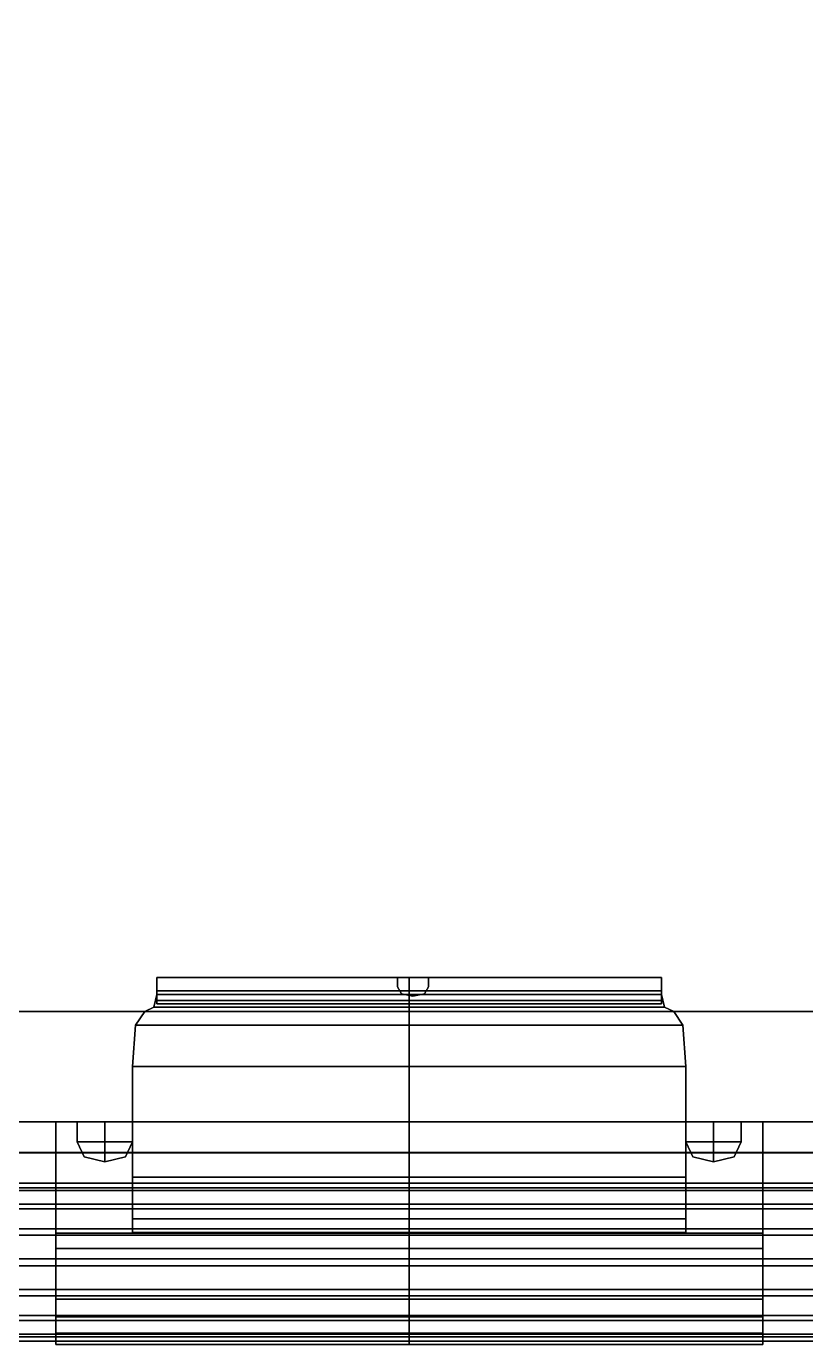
# Model space of a CAD drawing. Extents: x -9.3 to 15.5, y -7 to 5.4.
# Drawn here: x -6.783 to -5.375, y -6.402 to -4.019 of the extents above; entities that cross this region are included whole.
import ezdxf

# ---------------------------------------------------------------- set-up
doc = ezdxf.new("R2010")
doc.units = 0

msp = doc.modelspace()

# ---------------------------------------------------------------- linework, layer by layer
for points in [[(5.2088, -5.8, 10.2), (5.2088, 4.8, 10.2), (-8.3912, 4.8, 10.2), (-8.3912, -5.8, 10.2)], [(-6.5473, -5.7695, 4.8), (-6.5473, -5.7695, 4.1441), (-6.5473, -5.739, 4.1441), (-6.5473, -5.739, 4.8)], [(-6.5473, -5.7695, 4.8), (-6.5473, -5.739, 4.8), (-6.5473, -5.739, 5.4559), (-6.5473, -5.7695, 5.4559)], [(-6.0912, -5.739, 4.8), (-6.0912, -5.739, 5.4559), (-6.5473, -5.739, 5.4559), (-6.5473, -5.739, 4.8)], [(-6.0912, -5.739, 4.8), (-6.5473, -5.739, 4.8), (-6.5473, -5.739, 4.1441), (-6.0912, -5.739, 4.1441)], [(-6.0912, -5.7695, 4.1441), (-6.0912, -5.739, 4.1441), (-6.5473, -5.739, 4.1441), (-6.5473, -5.7695, 4.1441)], [(-6.0912, -5.7695, 5.4559), (-6.5473, -5.7695, 5.4559), (-6.5473, -5.739, 5.4559), (-6.0912, -5.739, 5.4559)], [(-6.0912, -5.7628, 4.9623), (-6.0912, -5.739, 4.9623), (-6.5473, -5.739, 4.9623), (-6.5473, -5.7628, 4.9623)], [(-6.0912, -5.7628, 4.9066), (-6.5473, -5.7628, 4.9066), (-6.5473, -5.739, 4.9066), (-6.0912, -5.739, 4.9066)], [(-6.5473, -5.7695, 8.3), (-6.5473, -5.7695, 7.6441), (-6.5473, -5.739, 7.6441), (-6.5473, -5.739, 8.3)], [(-6.5473, -5.7695, 8.3), (-6.5473, -5.739, 8.3), (-6.5473, -5.739, 8.9559), (-6.5473, -5.7695, 8.9559)], [(-6.0912, -5.739, 8.3), (-6.0912, -5.739, 8.9559), (-6.5473, -5.739, 8.9559), (-6.5473, -5.739, 8.3)], [(-6.0912, -5.739, 8.3), (-6.5473, -5.739, 8.3), (-6.5473, -5.739, 7.6441), (-6.0912, -5.739, 7.6441)], [(-6.0912, -5.7695, 7.6441), (-6.0912, -5.739, 7.6441), (-6.5473, -5.739, 7.6441), (-6.5473, -5.7695, 7.6441)], [(-6.0912, -5.7695, 8.9559), (-6.5473, -5.7695, 8.9559), (-6.5473, -5.739, 8.9559), (-6.0912, -5.739, 8.9559)], [(-6.0912, -5.7628, 8.4623), (-6.0912, -5.739, 8.4623), (-6.5473, -5.739, 8.4623), (-6.5473, -5.7628, 8.4623)], [(-6.0912, -5.7628, 8.4066), (-6.5473, -5.7628, 8.4066), (-6.5473, -5.739, 8.4066), (-6.0912, -5.739, 8.4066)], [(-6.1122, -5.7558, 4.5253), (-6.1122, -5.7558, 4.9066), (-6.1122, -5.739, 4.9066), (-6.1122, -5.739, 4.5253)], [(-6.1122, -5.7558, 4.5253), (-6.1122, -5.739, 4.5253), (-6.1122, -5.739, 4.1441), (-6.1122, -5.7558, 4.1441)], [(-6.1122, -5.7558, 8.0253), (-6.1122, -5.7558, 8.4066), (-6.1122, -5.739, 8.4066), (-6.1122, -5.739, 8.0253)], [(-6.1122, -5.7558, 8.0253), (-6.1122, -5.739, 8.0253), (-6.1122, -5.739, 7.6441), (-6.1122, -5.7558, 7.6441)], [(-6.0912, -5.739, 4.8), (-6.0912, -5.739, 4.1441), (-5.6352, -5.739, 4.1441), (-5.6352, -5.739, 4.8)], [(-6.0912, -5.739, 4.8), (-5.6352, -5.739, 4.8), (-5.6352, -5.739, 5.4559), (-6.0912, -5.739, 5.4559)], [(-6.0912, -5.7695, 4.1441), (-5.6352, -5.7695, 4.1441), (-5.6352, -5.739, 4.1441), (-6.0912, -5.739, 4.1441)], [(-6.0912, -5.7695, 5.4559), (-6.0912, -5.739, 5.4559), (-5.6352, -5.739, 5.4559), (-5.6352, -5.7695, 5.4559)], [(-6.0912, -5.7628, 4.9623), (-5.6352, -5.7628, 4.9623), (-5.6352, -5.739, 4.9623), (-6.0912, -5.739, 4.9623)], [(-6.0912, -5.7628, 4.9066), (-6.0912, -5.739, 4.9066), (-5.6352, -5.739, 4.9066), (-5.6352, -5.7628, 4.9066)], [(-6.0912, -5.739, 8.3), (-6.0912, -5.739, 7.6441), (-5.6352, -5.739, 7.6441), (-5.6352, -5.739, 8.3)], [(-6.0912, -5.739, 8.3), (-5.6352, -5.739, 8.3), (-5.6352, -5.739, 8.9559), (-6.0912, -5.739, 8.9559)], [(-6.0912, -5.7695, 7.6441), (-5.6352, -5.7695, 7.6441), (-5.6352, -5.739, 7.6441), (-6.0912, -5.739, 7.6441)], [(-6.0912, -5.7695, 8.9559), (-6.0912, -5.739, 8.9559), (-5.6352, -5.739, 8.9559), (-5.6352, -5.7695, 8.9559)], [(-6.0912, -5.7628, 8.4623), (-5.6352, -5.7628, 8.4623), (-5.6352, -5.739, 8.4623), (-6.0912, -5.739, 8.4623)], [(-6.0912, -5.7628, 8.4066), (-6.0912, -5.739, 8.4066), (-5.6352, -5.739, 8.4066), (-5.6352, -5.7628, 8.4066)], [(-6.0566, -5.7558, 4.5253), (-6.0566, -5.7558, 4.1441), (-6.0566, -5.739, 4.1441), (-6.0566, -5.739, 4.5253)], [(-6.0566, -5.7558, 4.5253), (-6.0566, -5.739, 4.5253), (-6.0566, -5.739, 4.9066), (-6.0566, -5.7558, 4.9066)], [(-6.0566, -5.7558, 8.0253), (-6.0566, -5.7558, 7.6441), (-6.0566, -5.739, 7.6441), (-6.0566, -5.739, 8.0253)], [(-6.0566, -5.7558, 8.0253), (-6.0566, -5.739, 8.0253), (-6.0566, -5.739, 8.4066), (-6.0566, -5.7558, 8.4066)], [(-5.6352, -5.7695, 4.8), (-5.6352, -5.7695, 5.4559), (-5.6352, -5.739, 5.4559), (-5.6352, -5.739, 4.8)], [(-5.6352, -5.7695, 4.8), (-5.6352, -5.739, 4.8), (-5.6352, -5.739, 4.1441), (-5.6352, -5.7695, 4.1441)], [(-5.6352, -5.7695, 8.3), (-5.6352, -5.7695, 8.9559), (-5.6352, -5.739, 8.9559), (-5.6352, -5.739, 8.3)], [(-5.6352, -5.7695, 8.3), (-5.6352, -5.739, 8.3), (-5.6352, -5.739, 7.6441), (-5.6352, -5.7695, 7.6441)], [(-6.0912, -5.7628, 4.9623), (-6.5473, -5.7628, 4.9623), (-6.5473, -5.7806, 4.9553), (-6.0912, -5.7806, 4.9553)], [(-6.0912, -5.7628, 4.9066), (-6.0912, -5.7806, 4.9136), (-6.5473, -5.7806, 4.9136), (-6.5473, -5.7628, 4.9066)], [(-6.0912, -5.7628, 8.4623), (-6.5473, -5.7628, 8.4623), (-6.5473, -5.7806, 8.4553), (-6.0912, -5.7806, 8.4553)], [(-6.0912, -5.7628, 8.4066), (-6.0912, -5.7806, 8.4136), (-6.5473, -5.7806, 8.4136), (-6.5473, -5.7628, 8.4066)], [(-6.1122, -5.7558, 4.5253), (-6.1122, -5.7558, 4.1441), (-6.1052, -5.7683, 4.1441), (-6.1052, -5.7683, 4.5253)], [(-6.1122, -5.7558, 4.5253), (-6.1052, -5.7683, 4.5253), (-6.1052, -5.7683, 4.9066), (-6.1122, -5.7558, 4.9066)], [(-6.1122, -5.7558, 8.0253), (-6.1122, -5.7558, 7.6441), (-6.1052, -5.7683, 7.6441), (-6.1052, -5.7683, 8.0253)], [(-6.1122, -5.7558, 8.0253), (-6.1052, -5.7683, 8.0253), (-6.1052, -5.7683, 8.4066), (-6.1122, -5.7558, 8.4066)], [(-6.0912, -5.7628, 4.9623), (-6.0912, -5.7806, 4.9553), (-5.6352, -5.7806, 4.9553), (-5.6352, -5.7628, 4.9623)], [(-6.0912, -5.7628, 4.9066), (-5.6352, -5.7628, 4.9066), (-5.6352, -5.7806, 4.9136), (-6.0912, -5.7806, 4.9136)], [(-6.0912, -5.7628, 8.4623), (-6.0912, -5.7806, 8.4553), (-5.6352, -5.7806, 8.4553), (-5.6352, -5.7628, 8.4623)], [(-6.0912, -5.7628, 8.4066), (-5.6352, -5.7628, 8.4066), (-5.6352, -5.7806, 8.4136), (-6.0912, -5.7806, 8.4136)], [(-6.0566, -5.7558, 4.5253), (-6.0635, -5.7683, 4.5253), (-6.0635, -5.7683, 4.1441), (-6.0566, -5.7558, 4.1441)], [(-6.0566, -5.7558, 4.5253), (-6.0566, -5.7558, 4.9066), (-6.0635, -5.7683, 4.9066), (-6.0635, -5.7683, 4.5253)], [(-6.0566, -5.7558, 8.0253), (-6.0635, -5.7683, 8.0253), (-6.0635, -5.7683, 7.6441), (-6.0566, -5.7558, 7.6441)], [(-6.0566, -5.7558, 8.0253), (-6.0566, -5.7558, 8.4066), (-6.0635, -5.7683, 8.4066), (-6.0635, -5.7683, 8.0253)], [(-6.5473, -5.7695, 4.8), (-6.5528, -5.7924, 4.8), (-6.5528, -5.7924, 4.1386), (-6.5473, -5.7695, 4.1441)], [(-6.5473, -5.7695, 4.8), (-6.5473, -5.7695, 5.4559), (-6.5528, -5.7924, 5.4614), (-6.5528, -5.7924, 4.8)], [(-6.0912, -5.7695, 4.1441), (-6.5473, -5.7695, 4.1441), (-6.5528, -5.7924, 4.1386), (-6.0912, -5.7924, 4.1386)], [(-6.0912, -5.7695, 5.4559), (-6.0912, -5.7924, 5.4614), (-6.5528, -5.7924, 5.4614), (-6.5473, -5.7695, 5.4559)], [(-6.5473, -5.7695, 8.3), (-6.5528, -5.7924, 8.3), (-6.5528, -5.7924, 7.6386), (-6.5473, -5.7695, 7.6441)], [(-6.5473, -5.7695, 8.3), (-6.5473, -5.7695, 8.9559), (-6.5528, -5.7924, 8.9614), (-6.5528, -5.7924, 8.3)], [(-6.0912, -5.7695, 7.6441), (-6.5473, -5.7695, 7.6441), (-6.5528, -5.7924, 7.6386), (-6.0912, -5.7924, 7.6386)], [(-6.0912, -5.7695, 8.9559), (-6.0912, -5.7924, 8.9614), (-6.5528, -5.7924, 8.9614), (-6.5473, -5.7695, 8.9559)], [(-6.0912, -5.7865, 4.9345), (-6.5473, -5.7865, 4.9345), (-6.5473, -5.7806, 4.9136), (-6.0912, -5.7806, 4.9136)], [(-6.0912, -5.7865, 4.9345), (-6.0912, -5.7806, 4.9553), (-6.5473, -5.7806, 4.9553), (-6.5473, -5.7865, 4.9345)], [(-6.0912, -5.7865, 8.4345), (-6.5473, -5.7865, 8.4345), (-6.5473, -5.7806, 8.4136), (-6.0912, -5.7806, 8.4136)], [(-6.0912, -5.7865, 8.4345), (-6.0912, -5.7806, 8.4553), (-6.5473, -5.7806, 8.4553), (-6.5473, -5.7865, 8.4345)], [(-6.0844, -5.7725, 4.5253), (-6.0844, -5.7725, 4.9066), (-6.1052, -5.7683, 4.9066), (-6.1052, -5.7683, 4.5253)], [(-6.0844, -5.7725, 4.5253), (-6.1052, -5.7683, 4.5253), (-6.1052, -5.7683, 4.1441), (-6.0844, -5.7725, 4.1441)], [(-6.0844, -5.7725, 8.0253), (-6.0844, -5.7725, 8.4066), (-6.1052, -5.7683, 8.4066), (-6.1052, -5.7683, 8.0253)], [(-6.0844, -5.7725, 8.0253), (-6.1052, -5.7683, 8.0253), (-6.1052, -5.7683, 7.6441), (-6.0844, -5.7725, 7.6441)], [(-6.0912, -5.7695, 4.1441), (-6.0912, -5.7924, 4.1386), (-5.6297, -5.7924, 4.1386), (-5.6352, -5.7695, 4.1441)], [(-6.0912, -5.7695, 5.4559), (-5.6352, -5.7695, 5.4559), (-5.6297, -5.7924, 5.4614), (-6.0912, -5.7924, 5.4614)], [(-6.0912, -5.7695, 7.6441), (-6.0912, -5.7924, 7.6386), (-5.6297, -5.7924, 7.6386), (-5.6352, -5.7695, 7.6441)], [(-6.0912, -5.7695, 8.9559), (-5.6352, -5.7695, 8.9559), (-5.6297, -5.7924, 8.9614), (-6.0912, -5.7924, 8.9614)], [(-6.0912, -5.7865, 4.9345), (-6.0912, -5.7806, 4.9136), (-5.6352, -5.7806, 4.9136), (-5.6352, -5.7865, 4.9345)], [(-6.0912, -5.7865, 4.9345), (-5.6352, -5.7865, 4.9345), (-5.6352, -5.7806, 4.9553), (-6.0912, -5.7806, 4.9553)], [(-6.0912, -5.7865, 8.4345), (-6.0912, -5.7806, 8.4136), (-5.6352, -5.7806, 8.4136), (-5.6352, -5.7865, 8.4345)], [(-6.0912, -5.7865, 8.4345), (-5.6352, -5.7865, 8.4345), (-5.6352, -5.7806, 8.4553), (-6.0912, -5.7806, 8.4553)], [(-6.0844, -5.7725, 4.5253), (-6.0844, -5.7725, 4.1441), (-6.0635, -5.7683, 4.1441), (-6.0635, -5.7683, 4.5253)], [(-6.0844, -5.7725, 4.5253), (-6.0635, -5.7683, 4.5253), (-6.0635, -5.7683, 4.9066), (-6.0844, -5.7725, 4.9066)], [(-6.0844, -5.7725, 8.0253), (-6.0844, -5.7725, 7.6441), (-6.0635, -5.7683, 7.6441), (-6.0635, -5.7683, 8.0253)], [(-6.0844, -5.7725, 8.0253), (-6.0635, -5.7683, 8.0253), (-6.0635, -5.7683, 8.4066), (-6.0844, -5.7725, 8.4066)], [(-5.6352, -5.7695, 4.8), (-5.6297, -5.7924, 4.8), (-5.6297, -5.7924, 5.4614), (-5.6352, -5.7695, 5.4559)], [(-5.6352, -5.7695, 4.8), (-5.6352, -5.7695, 4.1441), (-5.6297, -5.7924, 4.1386), (-5.6297, -5.7924, 4.8)], [(-5.6352, -5.7695, 8.3), (-5.6297, -5.7924, 8.3), (-5.6297, -5.7924, 8.9614), (-5.6352, -5.7695, 8.9559)], [(-5.6352, -5.7695, 8.3), (-5.6352, -5.7695, 7.6441), (-5.6297, -5.7924, 7.6386), (-5.6297, -5.7924, 8.3)], [(5.2088, -5.8, 11), (-8.3912, -5.8, 11), (-8.6621, -6.0556, 11), (5.4796, -6.0556, 11)], [(5.2088, -5.8, 10.2), (-8.3912, -5.8, 10.2), (-8.3912, -5.8, 11), (5.2088, -5.8, 11)], [(-6.0912, -5.8, 4.122), (-6.5693, -5.8, 4.122), (-6.5857, -5.825, 4.1055), (-6.0912, -5.825, 4.1055)], [(-6.5693, -5.8, 4.8), (-6.5857, -5.825, 4.8), (-6.5857, -5.825, 4.1055), (-6.5693, -5.8, 4.122)], [(-6.5693, -5.8, 4.8), (-6.5693, -5.8, 5.478), (-6.5857, -5.825, 5.4945), (-6.5857, -5.825, 4.8)], [(-6.0912, -5.8, 5.478), (-6.0912, -5.825, 5.4945), (-6.5857, -5.825, 5.4945), (-6.5693, -5.8, 5.478)], [(-6.0912, -5.8, 7.622), (-6.5693, -5.8, 7.622), (-6.5857, -5.825, 7.6055), (-6.0912, -5.825, 7.6055)], [(-6.5693, -5.8, 8.3), (-6.5857, -5.825, 8.3), (-6.5857, -5.825, 7.6055), (-6.5693, -5.8, 7.622)], [(-6.5693, -5.8, 8.3), (-6.5693, -5.8, 8.978), (-6.5857, -5.825, 8.9945), (-6.5857, -5.825, 8.3)], [(-6.0912, -5.8, 8.978), (-6.0912, -5.825, 8.9945), (-6.5857, -5.825, 8.9945), (-6.5693, -5.8, 8.978)], [(-6.0912, -5.8, 4.122), (-6.0912, -5.7924, 4.1386), (-6.5528, -5.7924, 4.1386), (-6.5693, -5.8, 4.122)], [(-6.5693, -5.8, 4.8), (-6.5693, -5.8, 4.122), (-6.5528, -5.7924, 4.1386), (-6.5528, -5.7924, 4.8)], [(-6.5693, -5.8, 4.8), (-6.5528, -5.7924, 4.8), (-6.5528, -5.7924, 5.4614), (-6.5693, -5.8, 5.478)], [(-6.0912, -5.8, 5.478), (-6.5693, -5.8, 5.478), (-6.5528, -5.7924, 5.4614), (-6.0912, -5.7924, 5.4614)], [(-6.0912, -5.8, 7.622), (-6.0912, -5.7924, 7.6386), (-6.5528, -5.7924, 7.6386), (-6.5693, -5.8, 7.622)], [(-6.5693, -5.8, 8.3), (-6.5693, -5.8, 7.622), (-6.5528, -5.7924, 7.6386), (-6.5528, -5.7924, 8.3)], [(-6.5693, -5.8, 8.3), (-6.5528, -5.7924, 8.3), (-6.5528, -5.7924, 8.9614), (-6.5693, -5.8, 8.978)], [(-6.0912, -5.8, 8.978), (-6.5693, -5.8, 8.978), (-6.5528, -5.7924, 8.9614), (-6.0912, -5.7924, 8.9614)], [(-6.0912, -5.8, 4.122), (-5.6132, -5.8, 4.122), (-5.6297, -5.7924, 4.1386), (-6.0912, -5.7924, 4.1386)], [(-6.0912, -5.8, 5.478), (-6.0912, -5.7924, 5.4614), (-5.6297, -5.7924, 5.4614), (-5.6132, -5.8, 5.478)], [(-6.0912, -5.8, 7.622), (-5.6132, -5.8, 7.622), (-5.6297, -5.7924, 7.6386), (-6.0912, -5.7924, 7.6386)], [(-6.0912, -5.8, 8.978), (-6.0912, -5.7924, 8.9614), (-5.6297, -5.7924, 8.9614), (-5.6132, -5.8, 8.978)], [(-6.0912, -5.8, 4.122), (-6.0912, -5.825, 4.1055), (-5.5967, -5.825, 4.1055), (-5.6132, -5.8, 4.122)], [(-6.0912, -5.8, 5.478), (-5.6132, -5.8, 5.478), (-5.5967, -5.825, 5.4945), (-6.0912, -5.825, 5.4945)], [(-6.0912, -5.8, 7.622), (-6.0912, -5.825, 7.6055), (-5.5967, -5.825, 7.6055), (-5.6132, -5.8, 7.622)], [(-6.0912, -5.8, 8.978), (-5.6132, -5.8, 8.978), (-5.5967, -5.825, 8.9945), (-6.0912, -5.825, 8.9945)], [(-5.6132, -5.8, 4.8), (-5.6132, -5.8, 5.478), (-5.6297, -5.7924, 5.4614), (-5.6297, -5.7924, 4.8)], [(-5.6132, -5.8, 4.8), (-5.6297, -5.7924, 4.8), (-5.6297, -5.7924, 4.1386), (-5.6132, -5.8, 4.122)], [(-5.6132, -5.8, 8.3), (-5.6132, -5.8, 8.978), (-5.6297, -5.7924, 8.9614), (-5.6297, -5.7924, 8.3)], [(-5.6132, -5.8, 8.3), (-5.6297, -5.7924, 8.3), (-5.6297, -5.7924, 7.6386), (-5.6132, -5.8, 7.622)], [(-5.6132, -5.8, 4.8), (-5.5967, -5.825, 4.8), (-5.5967, -5.825, 5.4945), (-5.6132, -5.8, 5.478)], [(-5.6132, -5.8, 4.8), (-5.6132, -5.8, 4.122), (-5.5967, -5.825, 4.1055), (-5.5967, -5.825, 4.8)], [(-5.6132, -5.8, 8.3), (-5.5967, -5.825, 8.3), (-5.5967, -5.825, 8.9945), (-5.6132, -5.8, 8.978)], [(-5.6132, -5.8, 8.3), (-5.6132, -5.8, 7.622), (-5.5967, -5.825, 7.6055), (-5.5967, -5.825, 8.3)], [(-6.0912, -5.9, 4.1), (-6.0912, -5.825, 4.1055), (-6.5857, -5.825, 4.1055), (-6.5912, -5.9, 4.1)], [(-6.5912, -5.9, 4.8), (-6.5912, -5.9, 4.1), (-6.5857, -5.825, 4.1055), (-6.5857, -5.825, 4.8)], [(-6.5912, -5.9, 4.8), (-6.5857, -5.825, 4.8), (-6.5857, -5.825, 5.4945), (-6.5912, -5.9, 5.5)], [(-6.0912, -5.9, 5.5), (-6.5912, -5.9, 5.5), (-6.5857, -5.825, 5.4945), (-6.0912, -5.825, 5.4945)], [(-6.0912, -5.9, 7.6), (-6.0912, -5.825, 7.6055), (-6.5857, -5.825, 7.6055), (-6.5912, -5.9, 7.6)], [(-6.5912, -5.9, 8.3), (-6.5912, -5.9, 7.6), (-6.5857, -5.825, 7.6055), (-6.5857, -5.825, 8.3)], [(-6.5912, -5.9, 8.3), (-6.5857, -5.825, 8.3), (-6.5857, -5.825, 8.9945), (-6.5912, -5.9, 9)], [(-6.0912, -5.9, 9), (-6.5912, -5.9, 9), (-6.5857, -5.825, 8.9945), (-6.0912, -5.825, 8.9945)], [(-6.0912, -5.9, 4.1), (-5.5912, -5.9, 4.1), (-5.5967, -5.825, 4.1055), (-6.0912, -5.825, 4.1055)], [(-6.0912, -5.9, 5.5), (-6.0912, -5.825, 5.4945), (-5.5967, -5.825, 5.4945), (-5.5912, -5.9, 5.5)], [(-6.0912, -5.9, 7.6), (-5.5912, -5.9, 7.6), (-5.5967, -5.825, 7.6055), (-6.0912, -5.825, 7.6055)], [(-6.0912, -5.9, 9), (-6.0912, -5.825, 8.9945), (-5.5967, -5.825, 8.9945), (-5.5912, -5.9, 9)], [(-5.5912, -5.9, 4.8), (-5.5912, -5.9, 5.5), (-5.5967, -5.825, 5.4945), (-5.5967, -5.825, 4.8)], [(-5.5912, -5.9, 4.8), (-5.5967, -5.825, 4.8), (-5.5967, -5.825, 4.1055), (-5.5912, -5.9, 4.1)], [(-5.5912, -5.9, 8.3), (-5.5912, -5.9, 9), (-5.5967, -5.825, 8.9945), (-5.5967, -5.825, 8.3)], [(-5.5912, -5.9, 8.3), (-5.5967, -5.825, 8.3), (-5.5967, -5.825, 7.6055), (-5.5912, -5.9, 7.6)], [(-6.0912, -5.9, 4.1), (-6.5912, -5.9, 4.1), (-6.5912, -6, 4.1), (-6.0912, -6, 4.1)], [(-6.5912, -5.9, 4.8), (-6.5912, -6, 4.8), (-6.5912, -6, 4.1), (-6.5912, -5.9, 4.1)], [(-6.5912, -5.9, 4.8), (-6.5912, -5.9, 5.5), (-6.5912, -6, 5.5), (-6.5912, -6, 4.8)], [(-6.0912, -5.9, 5.5), (-6.0912, -6, 5.5), (-6.5912, -6, 5.5), (-6.5912, -5.9, 5.5)], [(-6.0912, -5.9, 7.6), (-6.5912, -5.9, 7.6), (-6.5912, -6, 7.6), (-6.0912, -6, 7.6)], [(-6.5912, -5.9, 8.3), (-6.5912, -6, 8.3), (-6.5912, -6, 7.6), (-6.5912, -5.9, 7.6)], [(-6.5912, -5.9, 8.3), (-6.5912, -5.9, 9), (-6.5912, -6, 9), (-6.5912, -6, 8.3)], [(-6.0912, -5.9, 9), (-6.0912, -6, 9), (-6.5912, -6, 9), (-6.5912, -5.9, 9)], [(-6.0912, -5.9, 4.1), (-6.0912, -6, 4.1), (-5.5912, -6, 4.1), (-5.5912, -5.9, 4.1)], [(-6.0912, -5.9, 5.5), (-5.5912, -5.9, 5.5), (-5.5912, -6, 5.5), (-6.0912, -6, 5.5)], [(-6.0912, -5.9, 7.6), (-6.0912, -6, 7.6), (-5.5912, -6, 7.6), (-5.5912, -5.9, 7.6)], [(-6.0912, -5.9, 9), (-5.5912, -5.9, 9), (-5.5912, -6, 9), (-6.0912, -6, 9)], [(-5.5912, -5.9, 4.8), (-5.5912, -6, 4.8), (-5.5912, -6, 5.5), (-5.5912, -5.9, 5.5)], [(-5.5912, -5.9, 4.8), (-5.5912, -5.9, 4.1), (-5.5912, -6, 4.1), (-5.5912, -6, 4.8)], [(-5.5912, -5.9, 8.3), (-5.5912, -6, 8.3), (-5.5912, -6, 9), (-5.5912, -5.9, 9)], [(-5.5912, -5.9, 8.3), (-5.5912, -5.9, 7.6), (-5.5912, -6, 7.6), (-5.5912, -6, 8.3)], [(5.4788, -6.055, 10.8), (-8.6612, -6.055, 10.8), (-8.5915, -6.0002, 10.8), (5.4088, -6, 10.8)], [(-0.5912, -6, 9), (5.4088, -6, 10.8), (-8.5915, -6.0002, 10.8), (-2.5912, -6, 9)], [(-8.5915, -6.0002, 10.8), (-3.5912, -6, 9), (-2.5912, -6, 9)], [(-8.5915, -6.0002, 10.8), (-6.5912, -6, 9), (-5.5912, -6, 9)], [(-3.5912, -6, 9), (-8.5915, -6.0002, 10.8), (-5.5912, -6, 9)], [(-6.5912, -6, 7.6), (-6.5912, -6, 9), (-8.5915, -6.0002, 10.8), (-8.5912, -6, 5.5)], [(-8.5912, -6, 2.2), (-5.5912, -6, 4.1), (-6.5912, -6, 4.1)], [(-8.5912, -6, 2.2), (-3.5912, -6, 4.1), (-5.5912, -6, 4.1)], [(2.4088, -6, 2.2), (-2.5912, -6, 4.1), (-3.5912, -6, 4.1), (-8.5912, -6, 2.2)], [(-8.5912, -6), (2.4088, -6), (2.4088, -6, 1.1), (-8.5912, -6, 1.1)], [(-8.5912, -6, 1.1), (2.4088, -6, 1.1), (2.4088, -6, 2.2), (-8.5912, -6, 2.2)], [(-6.5912, -6, 4.1), (-6.5912, -6, 5.5), (-8.5912, -6, 5.5), (-8.5912, -6, 2.2)], [(-8.5912, -6, 5.5), (-6.5912, -6, 5.5), (-6.5912, -6, 7.6)], [(-6.0912, -6.2012, 5.5), (-6.7301, -6.2012, 5.5), (-6.7301, -6, 5.5), (-6.0912, -6, 5.5)], [(-6.0912, -6.1189, 5.6557), (-6.0912, -6, 5.6691), (-6.7301, -6, 5.6691), (-6.7301, -6.1189, 5.6557)], [(-6.7301, -6.2607, 5.5414), (-6.7301, -6.1444, 5.5719), (-6.7301, -6, 5.5), (-6.7301, -6.2012, 5.5)], [(-6.7301, -6.0793, 5.6038), (-6.7301, -6, 5.5846), (-6.7301, -6, 5.5), (-6.7301, -6.1444, 5.5719)], [(-6.7301, -6.0793, 5.6038), (-6.7301, -6.1189, 5.6557), (-6.7301, -6, 5.6691), (-6.7301, -6, 5.5846)], [(-6.0912, -6.2012, 9), (-6.7301, -6.2012, 9), (-6.7301, -6, 9), (-6.0912, -6, 9)], [(-6.0912, -6.1189, 9.1557), (-6.0912, -6, 9.1691), (-6.7301, -6, 9.1691), (-6.7301, -6.1189, 9.1557)], [(-6.7301, -6.2607, 9.0414), (-6.7301, -6.1444, 9.0719), (-6.7301, -6, 9), (-6.7301, -6.2012, 9)], [(-6.7301, -6.0793, 9.1038), (-6.7301, -6, 9.0846), (-6.7301, -6, 9), (-6.7301, -6.1444, 9.0719)], [(-6.7301, -6.0793, 9.1038), (-6.7301, -6.1189, 9.1557), (-6.7301, -6, 9.1691), (-6.7301, -6, 9.0846)], [(-6.6912, -6.0361, 4.774), (-6.6912, -6.0361, 5.5), (-6.6912, -6, 5.5), (-6.6912, -6, 4.7486)], [(-6.6912, -6.0361, 4.774), (-6.6912, -6, 4.7486), (-6.6912, -6, 3.9972), (-6.6912, -6.0361, 4.0479)], [(-6.6412, -6.0361, 4.0479), (-6.6912, -6.0361, 4.0479), (-6.6912, -6, 3.9972), (-6.6412, -6, 3.9972)], [(-6.6912, -6.0361, 8.274), (-6.6912, -6.0361, 9), (-6.6912, -6, 9), (-6.6912, -6, 8.2486)], [(-6.6912, -6.0361, 8.274), (-6.6912, -6, 8.2486), (-6.6912, -6, 7.4972), (-6.6912, -6.0361, 7.5479)], [(-6.6412, -6.0361, 7.5479), (-6.6912, -6.0361, 7.5479), (-6.6912, -6, 7.4972), (-6.6412, -6, 7.4972)], [(-6.6412, -6.0361, 4.0479), (-6.6412, -6, 3.9972), (-6.5912, -6, 3.9972), (-6.5912, -6.0361, 4.0479)], [(-6.6412, -6.0361, 7.5479), (-6.6412, -6, 7.4972), (-6.5912, -6, 7.4972), (-6.5912, -6.0361, 7.5479)], [(-6.5912, -6, 5.5), (-5.5912, -6, 5.5), (-5.5912, -6, 7.6), (-6.5912, -6, 7.6)], [(-6.0912, -6.1, 4.1), (-6.0912, -6, 4.1), (-6.5912, -6, 4.1), (-6.5912, -6.1, 4.1)], [(-6.5912, -6.1, 4.0699), (-6.5912, -6.1, 4.1), (-6.5912, -6, 4.1), (-6.5912, -6, 4.0486)], [(-6.5912, -6.1, 4.0699), (-6.5912, -6, 4.0486), (-6.5912, -6, 3.9972), (-6.5912, -6.1, 4.0398)], [(-6.0912, -6.1, 4.0398), (-6.5912, -6.1, 4.0398), (-6.5912, -6, 3.9972), (-6.0912, -6, 3.9972)], [(-6.5912, -6.0361, 4.774), (-6.5912, -6.0361, 4.0479), (-6.5912, -6, 3.9972), (-6.5912, -6, 4.7486)], [(-6.5912, -6.0361, 4.774), (-6.5912, -6, 4.7486), (-6.5912, -6, 5.5), (-6.5912, -6.0361, 5.5)], [(-6.0912, -6.1, 7.6), (-6.0912, -6, 7.6), (-6.5912, -6, 7.6), (-6.5912, -6.1, 7.6)], [(-6.5912, -6.1, 7.5699), (-6.5912, -6.1, 7.6), (-6.5912, -6, 7.6), (-6.5912, -6, 7.5486)], [(-6.5912, -6.1, 7.5699), (-6.5912, -6, 7.5486), (-6.5912, -6, 7.4972), (-6.5912, -6.1, 7.5398)], [(-6.0912, -6.1, 7.5398), (-6.5912, -6.1, 7.5398), (-6.5912, -6, 7.4972), (-6.0912, -6, 7.4972)], [(-6.5912, -6.0361, 8.274), (-6.5912, -6.0361, 7.5479), (-6.5912, -6, 7.4972), (-6.5912, -6, 8.2486)], [(-6.5912, -6.0361, 8.274), (-6.5912, -6, 8.2486), (-6.5912, -6, 9), (-6.5912, -6.0361, 9)], [(-6.0912, -6.1, 4.1), (-5.5912, -6.1, 4.1), (-5.5912, -6, 4.1), (-6.0912, -6, 4.1)], [(-6.0912, -6.2012, 5.5), (-6.0912, -6, 5.5), (-5.4523, -6, 5.5), (-5.4523, -6.2012, 5.5)], [(-6.0912, -6.1189, 5.6557), (-5.4523, -6.1189, 5.6557), (-5.4523, -6, 5.6691), (-6.0912, -6, 5.6691)], [(-6.0912, -6.1, 4.0398), (-6.0912, -6, 3.9972), (-5.5912, -6, 3.9972), (-5.5912, -6.1, 4.0398)], [(-6.0912, -6.1, 7.6), (-5.5912, -6.1, 7.6), (-5.5912, -6, 7.6), (-6.0912, -6, 7.6)], [(-6.0912, -6.2012, 9), (-6.0912, -6, 9), (-5.4523, -6, 9), (-5.4523, -6.2012, 9)], [(-6.0912, -6.1189, 9.1557), (-5.4523, -6.1189, 9.1557), (-5.4523, -6, 9.1691), (-6.0912, -6, 9.1691)], [(-6.0912, -6.1, 7.5398), (-6.0912, -6, 7.4972), (-5.5912, -6, 7.4972), (-5.5912, -6.1, 7.5398)], [(-3.5912, -6, 5.5), (-3.5912, -6, 7.6), (-5.5912, -6, 7.6), (-5.5912, -6, 5.5)], [(-3.5912, -6, 4.1), (-3.5912, -6, 5.5), (-5.5912, -6, 5.5), (-5.5912, -6, 4.1)], [(-3.5912, -6, 7.6), (-3.5912, -6, 9), (-5.5912, -6, 9), (-5.5912, -6, 7.6)], [(-5.5412, -6.0361, 4.0479), (-5.5912, -6.0361, 4.0479), (-5.5912, -6, 3.9972), (-5.5412, -6, 3.9972)], [(-5.5912, -6.0361, 4.774), (-5.5912, -6.0361, 5.5), (-5.5912, -6, 5.5), (-5.5912, -6, 4.7486)], [(-5.5912, -6.0361, 4.774), (-5.5912, -6, 4.7486), (-5.5912, -6, 3.9972), (-5.5912, -6.0361, 4.0479)], [(-5.5912, -6.1, 4.0699), (-5.5912, -6, 4.0486), (-5.5912, -6, 4.1), (-5.5912, -6.1, 4.1)], [(-5.5912, -6.1, 4.0699), (-5.5912, -6.1, 4.0398), (-5.5912, -6, 3.9972), (-5.5912, -6, 4.0486)], [(-5.5412, -6.0361, 7.5479), (-5.5912, -6.0361, 7.5479), (-5.5912, -6, 7.4972), (-5.5412, -6, 7.4972)], [(-5.5912, -6.0361, 8.274), (-5.5912, -6.0361, 9), (-5.5912, -6, 9), (-5.5912, -6, 8.2486)], [(-5.5912, -6.0361, 8.274), (-5.5912, -6, 8.2486), (-5.5912, -6, 7.4972), (-5.5912, -6.0361, 7.5479)], [(-5.5912, -6.1, 7.5699), (-5.5912, -6, 7.5486), (-5.5912, -6, 7.6), (-5.5912, -6.1, 7.6)], [(-5.5912, -6.1, 7.5699), (-5.5912, -6.1, 7.5398), (-5.5912, -6, 7.4972), (-5.5912, -6, 7.5486)], [(-5.5412, -6.0361, 4.0479), (-5.5412, -6, 3.9972), (-5.4912, -6, 3.9972), (-5.4912, -6.0361, 4.0479)], [(-5.5412, -6.0361, 7.5479), (-5.5412, -6, 7.4972), (-5.4912, -6, 7.4972), (-5.4912, -6.0361, 7.5479)], [(-5.4912, -6.0361, 4.774), (-5.4912, -6.0361, 4.0479), (-5.4912, -6, 3.9972), (-5.4912, -6, 4.7486)], [(-5.4912, -6.0361, 4.774), (-5.4912, -6, 4.7486), (-5.4912, -6, 5.5), (-5.4912, -6.0361, 5.5)], [(-5.4912, -6.0361, 8.274), (-5.4912, -6.0361, 7.5479), (-5.4912, -6, 7.4972), (-5.4912, -6, 8.2486)], [(-5.4912, -6.0361, 8.274), (-5.4912, -6, 8.2486), (-5.4912, -6, 9), (-5.4912, -6.0361, 9)], [(-5.4523, -6.2607, 5.5414), (-5.4523, -6.2012, 5.5), (-5.4523, -6, 5.5), (-5.4523, -6.1444, 5.5719)], [(-5.4523, -6.0793, 5.6038), (-5.4523, -6.1444, 5.5719), (-5.4523, -6, 5.5), (-5.4523, -6, 5.5846)], [(-5.4523, -6.0793, 5.6038), (-5.4523, -6, 5.5846), (-5.4523, -6, 5.6691), (-5.4523, -6.1189, 5.6557)], [(-5.4523, -6.2607, 9.0414), (-5.4523, -6.2012, 9), (-5.4523, -6, 9), (-5.4523, -6.1444, 9.0719)], [(-5.4523, -6.0793, 9.1038), (-5.4523, -6.1444, 9.0719), (-5.4523, -6, 9), (-5.4523, -6, 9.0846)], [(-5.4523, -6.0793, 9.1038), (-5.4523, -6, 9.0846), (-5.4523, -6, 9.1691), (-5.4523, -6.1189, 9.1557)], [(-6.6912, -6.0361, 4.774), (-6.6912, -6.0361, 4.0479), (-6.6787, -6.0632, 4.086), (-6.6787, -6.0632, 4.793)], [(-6.6912, -6.0361, 4.774), (-6.6787, -6.0632, 4.793), (-6.6787, -6.0632, 5.5), (-6.6912, -6.0361, 5.5)], [(-6.6412, -6.0361, 4.0479), (-6.6412, -6.0722, 4.0986), (-6.6787, -6.0632, 4.086), (-6.6912, -6.0361, 4.0479)], [(-6.6912, -6.0361, 8.274), (-6.6912, -6.0361, 7.5479), (-6.6787, -6.0632, 7.586), (-6.6787, -6.0632, 8.293)], [(-6.6912, -6.0361, 8.274), (-6.6787, -6.0632, 8.293), (-6.6787, -6.0632, 9), (-6.6912, -6.0361, 9)], [(-6.6412, -6.0361, 7.5479), (-6.6412, -6.0722, 7.5986), (-6.6787, -6.0632, 7.586), (-6.6912, -6.0361, 7.5479)], [(-6.6412, -6.0361, 4.0479), (-6.5912, -6.0361, 4.0479), (-6.6037, -6.0632, 4.086), (-6.6412, -6.0722, 4.0986)], [(-6.6412, -6.0361, 7.5479), (-6.5912, -6.0361, 7.5479), (-6.6037, -6.0632, 7.586), (-6.6412, -6.0722, 7.5986)], [(-6.5912, -6.0361, 4.774), (-6.5912, -6.0361, 5.5), (-6.6037, -6.0632, 5.5), (-6.6037, -6.0632, 4.793)], [(-6.5912, -6.0361, 4.774), (-6.6037, -6.0632, 4.793), (-6.6037, -6.0632, 4.086), (-6.5912, -6.0361, 4.0479)], [(-6.5912, -6.0361, 8.274), (-6.5912, -6.0361, 9), (-6.6037, -6.0632, 9), (-6.6037, -6.0632, 8.293)], [(-6.5912, -6.0361, 8.274), (-6.6037, -6.0632, 8.293), (-6.6037, -6.0632, 7.586), (-6.5912, -6.0361, 7.5479)], [(-5.5412, -6.0361, 4.0479), (-5.5412, -6.0722, 4.0986), (-5.5787, -6.0632, 4.086), (-5.5912, -6.0361, 4.0479)], [(-5.5912, -6.0361, 4.774), (-5.5912, -6.0361, 4.0479), (-5.5787, -6.0632, 4.086), (-5.5787, -6.0632, 4.793)], [(-5.5912, -6.0361, 4.774), (-5.5787, -6.0632, 4.793), (-5.5787, -6.0632, 5.5), (-5.5912, -6.0361, 5.5)], [(-5.5412, -6.0361, 7.5479), (-5.5412, -6.0722, 7.5986), (-5.5787, -6.0632, 7.586), (-5.5912, -6.0361, 7.5479)], [(-5.5912, -6.0361, 8.274), (-5.5912, -6.0361, 7.5479), (-5.5787, -6.0632, 7.586), (-5.5787, -6.0632, 8.293)], [(-5.5912, -6.0361, 8.274), (-5.5787, -6.0632, 8.293), (-5.5787, -6.0632, 9), (-5.5912, -6.0361, 9)], [(-5.5412, -6.0361, 4.0479), (-5.4912, -6.0361, 4.0479), (-5.5037, -6.0632, 4.086), (-5.5412, -6.0722, 4.0986)], [(-5.5412, -6.0361, 7.5479), (-5.4912, -6.0361, 7.5479), (-5.5037, -6.0632, 7.586), (-5.5412, -6.0722, 7.5986)], [(-5.4912, -6.0361, 4.774), (-5.4912, -6.0361, 5.5), (-5.5037, -6.0632, 5.5), (-5.5037, -6.0632, 4.793)], [(-5.4912, -6.0361, 4.774), (-5.5037, -6.0632, 4.793), (-5.5037, -6.0632, 4.086), (-5.4912, -6.0361, 4.0479)], [(-5.4912, -6.0361, 8.274), (-5.4912, -6.0361, 9), (-5.5037, -6.0632, 9), (-5.5037, -6.0632, 8.293)], [(-5.4912, -6.0361, 8.274), (-5.5037, -6.0632, 8.293), (-5.5037, -6.0632, 7.586), (-5.4912, -6.0361, 7.5479)], [(5.4796, -6.0556, 11), (-8.6621, -6.0556, 11), (-8.6612, -6.055, 11), (5.4788, -6.055, 11)], [(5.4788, -6.055, 11), (-8.6612, -6.055, 11), (-8.6612, -6.055, 10.8), (5.4788, -6.055, 10.8)], [(-6.6412, -6.0722, 4.7993), (-6.6412, -6.0722, 5.5), (-6.6787, -6.0632, 5.5), (-6.6787, -6.0632, 4.793)], [(-6.6412, -6.0722, 4.7993), (-6.6787, -6.0632, 4.793), (-6.6787, -6.0632, 4.086), (-6.6412, -6.0722, 4.0986)], [(-6.6412, -6.0722, 8.2993), (-6.6412, -6.0722, 9), (-6.6787, -6.0632, 9), (-6.6787, -6.0632, 8.293)], [(-6.6412, -6.0722, 8.2993), (-6.6787, -6.0632, 8.293), (-6.6787, -6.0632, 7.586), (-6.6412, -6.0722, 7.5986)], [(-6.6412, -6.0722, 4.7993), (-6.6412, -6.0722, 4.0986), (-6.6037, -6.0632, 4.086), (-6.6037, -6.0632, 4.793)], [(-6.6412, -6.0722, 4.7993), (-6.6037, -6.0632, 4.793), (-6.6037, -6.0632, 5.5), (-6.6412, -6.0722, 5.5)], [(-6.6412, -6.0722, 8.2993), (-6.6412, -6.0722, 7.5986), (-6.6037, -6.0632, 7.586), (-6.6037, -6.0632, 8.293)], [(-6.6412, -6.0722, 8.2993), (-6.6037, -6.0632, 8.293), (-6.6037, -6.0632, 9), (-6.6412, -6.0722, 9)], [(-5.5412, -6.0722, 4.7993), (-5.5412, -6.0722, 5.5), (-5.5787, -6.0632, 5.5), (-5.5787, -6.0632, 4.793)], [(-5.5412, -6.0722, 4.7993), (-5.5787, -6.0632, 4.793), (-5.5787, -6.0632, 4.086), (-5.5412, -6.0722, 4.0986)], [(-5.5412, -6.0722, 8.2993), (-5.5412, -6.0722, 9), (-5.5787, -6.0632, 9), (-5.5787, -6.0632, 8.293)], [(-5.5412, -6.0722, 8.2993), (-5.5787, -6.0632, 8.293), (-5.5787, -6.0632, 7.586), (-5.5412, -6.0722, 7.5986)], [(-5.5412, -6.0722, 4.7993), (-5.5412, -6.0722, 4.0986), (-5.5037, -6.0632, 4.086), (-5.5037, -6.0632, 4.793)], [(-5.5412, -6.0722, 4.7993), (-5.5037, -6.0632, 4.793), (-5.5037, -6.0632, 5.5), (-5.5412, -6.0722, 5.5)], [(-5.5412, -6.0722, 8.2993), (-5.5412, -6.0722, 7.5986), (-5.5037, -6.0632, 7.586), (-5.5037, -6.0632, 8.293)], [(-5.5412, -6.0722, 8.2993), (-5.5037, -6.0632, 8.293), (-5.5037, -6.0632, 9), (-5.5412, -6.0722, 9)], [(-6.7301, -6.0793, 5.6038), (-6.7301, -6.1444, 5.5719), (-6.7301, -6.2287, 5.6308), (-6.7301, -6.1189, 5.6557)], [(-6.7301, -6.0793, 9.1038), (-6.7301, -6.1444, 9.0719), (-6.7301, -6.2287, 9.1308), (-6.7301, -6.1189, 9.1557)], [(-6.0912, -6.1, 4.1), (-6.5912, -6.1, 4.1), (-6.5912, -6.175, 4.0978), (-6.0912, -6.175, 4.0978)], [(-6.5912, -6.1, 4.0699), (-6.5912, -6.2, 4.0912), (-6.5912, -6.175, 4.0978), (-6.5912, -6.1, 4.1)], [(-6.5912, -6.1, 4.0699), (-6.5912, -6.1, 4.0398), (-6.5912, -6.175, 4.074), (-6.5912, -6.2, 4.0912)], [(-6.0912, -6.1, 4.0398), (-6.0912, -6.175, 4.074), (-6.5912, -6.175, 4.074), (-6.5912, -6.1, 4.0398)], [(-6.0912, -6.1, 7.6), (-6.5912, -6.1, 7.6), (-6.5912, -6.175, 7.5978), (-6.0912, -6.175, 7.5978)], [(-6.5912, -6.1, 7.5699), (-6.5912, -6.2, 7.5912), (-6.5912, -6.175, 7.5978), (-6.5912, -6.1, 7.6)], [(-6.5912, -6.1, 7.5699), (-6.5912, -6.1, 7.5398), (-6.5912, -6.175, 7.574), (-6.5912, -6.2, 7.5912)], [(-6.0912, -6.1, 7.5398), (-6.0912, -6.175, 7.574), (-6.5912, -6.175, 7.574), (-6.5912, -6.1, 7.5398)], [(-6.0912, -6.1, 4.1), (-6.0912, -6.175, 4.0978), (-5.5912, -6.175, 4.0978), (-5.5912, -6.1, 4.1)], [(-6.0912, -6.1, 4.0398), (-5.5912, -6.1, 4.0398), (-5.5912, -6.175, 4.074), (-6.0912, -6.175, 4.074)], [(-6.0912, -6.1, 7.6), (-6.0912, -6.175, 7.5978), (-5.5912, -6.175, 7.5978), (-5.5912, -6.1, 7.6)], [(-6.0912, -6.1, 7.5398), (-5.5912, -6.1, 7.5398), (-5.5912, -6.175, 7.574), (-6.0912, -6.175, 7.574)], [(-5.5912, -6.1, 4.0699), (-5.5912, -6.1, 4.1), (-5.5912, -6.175, 4.0978), (-5.5912, -6.2, 4.0912)], [(-5.5912, -6.1, 4.0699), (-5.5912, -6.2, 4.0912), (-5.5912, -6.175, 4.074), (-5.5912, -6.1, 4.0398)], [(-5.5912, -6.1, 7.5699), (-5.5912, -6.1, 7.6), (-5.5912, -6.175, 7.5978), (-5.5912, -6.2, 7.5912)], [(-5.5912, -6.1, 7.5699), (-5.5912, -6.2, 7.5912), (-5.5912, -6.175, 7.574), (-5.5912, -6.1, 7.5398)], [(-5.4523, -6.0793, 5.6038), (-5.4523, -6.1189, 5.6557), (-5.4523, -6.2287, 5.6308), (-5.4523, -6.1444, 5.5719)], [(-5.4523, -6.0793, 9.1038), (-5.4523, -6.1189, 9.1557), (-5.4523, -6.2287, 9.1308), (-5.4523, -6.1444, 9.0719)], [(-1.5948, -6.1109, 6.7395), (-1.5948, -6.1189, 6.6843), (-8.5914, -6.1189, 6.6843), (-8.5914, -6.1109, 6.7395)], [(-1.5948, -6.1109, 6.7395), (-8.5914, -6.1109, 6.7395), (-8.5914, -6.1237, 6.7939), (-1.5948, -6.1237, 6.7939)], [(-1.5948, -6.1483, 6.6368), (-8.5914, -6.1483, 6.6368), (-8.5914, -6.1189, 6.6843), (-1.5948, -6.1189, 6.6843)], [(-1.5948, -6.1571, 6.8386), (-1.5948, -6.1237, 6.7939), (-8.5914, -6.1237, 6.7939), (-8.5914, -6.1571, 6.8386)], [(-6.0912, -6.1189, 5.6557), (-6.7301, -6.1189, 5.6557), (-6.7301, -6.2287, 5.6308), (-6.0912, -6.2287, 5.6308)], [(-6.0912, -6.1189, 9.1557), (-6.7301, -6.1189, 9.1557), (-6.7301, -6.2287, 9.1308), (-6.0912, -6.2287, 9.1308)], [(-6.0912, -6.1189, 5.6557), (-6.0912, -6.2287, 5.6308), (-5.4523, -6.2287, 5.6308), (-5.4523, -6.1189, 5.6557)], [(-6.0912, -6.1189, 9.1557), (-6.0912, -6.2287, 9.1308), (-5.4523, -6.2287, 9.1308), (-5.4523, -6.1189, 9.1557)], [(-1.5948, -6.1483, 6.6368), (-1.5948, -6.193, 6.6034), (-8.5914, -6.193, 6.6034), (-8.5914, -6.1483, 6.6368)], [(-6.7301, -6.2607, 5.5414), (-6.7301, -6.3201, 5.5828), (-6.7301, -6.2287, 5.6308), (-6.7301, -6.1444, 5.5719)], [(-6.7301, -6.2607, 9.0414), (-6.7301, -6.3201, 9.0828), (-6.7301, -6.2287, 9.1308), (-6.7301, -6.1444, 9.0719)], [(-5.4523, -6.2607, 5.5414), (-5.4523, -6.1444, 5.5719), (-5.4523, -6.2287, 5.6308), (-5.4523, -6.3201, 5.5828)], [(-5.4523, -6.2607, 9.0414), (-5.4523, -6.1444, 9.0719), (-5.4523, -6.2287, 9.1308), (-5.4523, -6.3201, 9.0828)], [(-1.5948, -6.1571, 6.8386), (-8.5914, -6.1571, 6.8386), (-8.5914, -6.2046, 6.868), (-1.5948, -6.2046, 6.868)], [(-1.5948, -6.2474, 6.5906), (-8.5914, -6.2474, 6.5906), (-8.5914, -6.193, 6.6034), (-1.5948, -6.193, 6.6034)], [(-6.0912, -6.2, 4.0912), (-6.0912, -6.175, 4.0978), (-6.5912, -6.175, 4.0978), (-6.5912, -6.2, 4.0912)], [(-6.0912, -6.2, 4.0912), (-6.5912, -6.2, 4.0912), (-6.5912, -6.175, 4.074), (-6.0912, -6.175, 4.074)], [(-6.0912, -6.2, 7.5912), (-6.0912, -6.175, 7.5978), (-6.5912, -6.175, 7.5978), (-6.5912, -6.2, 7.5912)], [(-6.0912, -6.2, 7.5912), (-6.5912, -6.2, 7.5912), (-6.5912, -6.175, 7.574), (-6.0912, -6.175, 7.574)], [(-6.0912, -6.2, 4.0912), (-6.0912, -6.175, 4.074), (-5.5912, -6.175, 4.074), (-5.5912, -6.2, 4.0912)], [(-6.0912, -6.2, 4.0912), (-5.5912, -6.2, 4.0912), (-5.5912, -6.175, 4.0978), (-6.0912, -6.175, 4.0978)], [(-6.0912, -6.2, 7.5912), (-6.0912, -6.175, 7.574), (-5.5912, -6.175, 7.574), (-5.5912, -6.2, 7.5912)], [(-6.0912, -6.2, 7.5912), (-5.5912, -6.2, 7.5912), (-5.5912, -6.175, 7.5978), (-6.0912, -6.175, 7.5978)], [(-1.5948, -6.2598, 6.876), (-1.5948, -6.2046, 6.868), (-8.5914, -6.2046, 6.868), (-8.5914, -6.2598, 6.876)], [(-6.0912, -6.2012, 5.5), (-6.0912, -6.3522, 5.5029), (-6.7301, -6.3522, 5.5029), (-6.7301, -6.2012, 5.5)], [(-6.7301, -6.2607, 5.5414), (-6.7301, -6.2012, 5.5), (-6.7301, -6.3522, 5.5029), (-6.7301, -6.4025, 5.5116)], [(-6.0912, -6.2012, 9), (-6.0912, -6.3522, 9.0029), (-6.7301, -6.3522, 9.0029), (-6.7301, -6.2012, 9)], [(-6.7301, -6.2607, 9.0414), (-6.7301, -6.2012, 9), (-6.7301, -6.3522, 9.0029), (-6.7301, -6.4025, 9.0116)], [(-6.0912, -6.2012, 5.5), (-5.4523, -6.2012, 5.5), (-5.4523, -6.3522, 5.5029), (-6.0912, -6.3522, 5.5029)], [(-6.0912, -6.2012, 9), (-5.4523, -6.2012, 9), (-5.4523, -6.3522, 9.0029), (-6.0912, -6.3522, 9.0029)], [(-5.4523, -6.2607, 5.5414), (-5.4523, -6.4025, 5.5116), (-5.4523, -6.3522, 5.5029), (-5.4523, -6.2012, 5.5)], [(-5.4523, -6.2607, 9.0414), (-5.4523, -6.4025, 9.0116), (-5.4523, -6.3522, 9.0029), (-5.4523, -6.2012, 9)], [(-6.0912, -6.3201, 5.5828), (-6.0912, -6.2287, 5.6308), (-6.7301, -6.2287, 5.6308), (-6.7301, -6.3201, 5.5828)], [(-6.0912, -6.3201, 9.0828), (-6.0912, -6.2287, 9.1308), (-6.7301, -6.2287, 9.1308), (-6.7301, -6.3201, 9.0828)], [(-6.0912, -6.3201, 5.5828), (-5.4523, -6.3201, 5.5828), (-5.4523, -6.2287, 5.6308), (-6.0912, -6.2287, 5.6308)], [(-6.0912, -6.3201, 9.0828), (-5.4523, -6.3201, 9.0828), (-5.4523, -6.2287, 9.1308), (-6.0912, -6.2287, 9.1308)], [(-1.5948, -6.2474, 6.5906), (-1.5948, -6.3026, 6.5986), (-8.5914, -6.3026, 6.5986), (-8.5914, -6.2474, 6.5906)], [(-1.5948, -6.2598, 6.876), (-8.5914, -6.2598, 6.876), (-8.5914, -6.3142, 6.8632), (-1.5948, -6.3142, 6.8632)], [(-6.7301, -6.2607, 5.5414), (-6.7301, -6.4025, 5.5116), (-6.7301, -6.3819, 5.5352), (-6.7301, -6.3201, 5.5828)], [(-6.7301, -6.2607, 9.0414), (-6.7301, -6.4025, 9.0116), (-6.7301, -6.3819, 9.0352), (-6.7301, -6.3201, 9.0828)], [(-5.4523, -6.2607, 5.5414), (-5.4523, -6.3201, 5.5828), (-5.4523, -6.3819, 5.5352), (-5.4523, -6.4025, 5.5116)], [(-5.4523, -6.2607, 9.0414), (-5.4523, -6.3201, 9.0828), (-5.4523, -6.3819, 9.0352), (-5.4523, -6.4025, 9.0116)], [(-1.5948, -6.3501, 6.628), (-8.5914, -6.3501, 6.628), (-8.5914, -6.3026, 6.5986), (-1.5948, -6.3026, 6.5986)], [(-1.5948, -6.3589, 6.8298), (-1.5948, -6.3142, 6.8632), (-8.5914, -6.3142, 6.8632), (-8.5914, -6.3589, 6.8298)], [(-6.0912, -6.3201, 5.5828), (-6.7301, -6.3201, 5.5828), (-6.7301, -6.3819, 5.5352), (-6.0912, -6.3819, 5.5352)], [(-6.0912, -6.3201, 9.0828), (-6.7301, -6.3201, 9.0828), (-6.7301, -6.3819, 9.0352), (-6.0912, -6.3819, 9.0352)], [(-6.0912, -6.3201, 5.5828), (-6.0912, -6.3819, 5.5352), (-5.4523, -6.3819, 5.5352), (-5.4523, -6.3201, 5.5828)], [(-6.0912, -6.3201, 9.0828), (-6.0912, -6.3819, 9.0352), (-5.4523, -6.3819, 9.0352), (-5.4523, -6.3201, 9.0828)], [(-1.5948, -6.3501, 6.628), (-1.5948, -6.3835, 6.6727), (-8.5914, -6.3835, 6.6727), (-8.5914, -6.3501, 6.628)], [(-1.5948, -6.3589, 6.8298), (-8.5914, -6.3589, 6.8298), (-8.5914, -6.3883, 6.7823), (-1.5948, -6.3883, 6.7823)], [(-6.0912, -6.4025, 5.5116), (-6.7301, -6.4025, 5.5116), (-6.7301, -6.3522, 5.5029), (-6.0912, -6.3522, 5.5029)], [(-6.0912, -6.4025, 9.0116), (-6.7301, -6.4025, 9.0116), (-6.7301, -6.3522, 9.0029), (-6.0912, -6.3522, 9.0029)], [(-6.0912, -6.4025, 5.5116), (-6.0912, -6.3522, 5.5029), (-5.4523, -6.3522, 5.5029), (-5.4523, -6.4025, 5.5116)], [(-6.0912, -6.4025, 9.0116), (-6.0912, -6.3522, 9.0029), (-5.4523, -6.3522, 9.0029), (-5.4523, -6.4025, 9.0116)], [(-1.5948, -6.3963, 6.7271), (-8.5914, -6.3963, 6.7271), (-8.5914, -6.3835, 6.6727), (-1.5948, -6.3835, 6.6727)], [(-6.0912, -6.4025, 5.5116), (-6.0912, -6.3819, 5.5352), (-6.7301, -6.3819, 5.5352), (-6.7301, -6.4025, 5.5116)], [(-6.0912, -6.4025, 9.0116), (-6.0912, -6.3819, 9.0352), (-6.7301, -6.3819, 9.0352), (-6.7301, -6.4025, 9.0116)], [(-6.0912, -6.4025, 5.5116), (-5.4523, -6.4025, 5.5116), (-5.4523, -6.3819, 5.5352), (-6.0912, -6.3819, 5.5352)], [(-6.0912, -6.4025, 9.0116), (-5.4523, -6.4025, 9.0116), (-5.4523, -6.3819, 9.0352), (-6.0912, -6.3819, 9.0352)], [(-1.5948, -6.3963, 6.7271), (-1.5948, -6.3883, 6.7823), (-8.5914, -6.3883, 6.7823), (-8.5914, -6.3963, 6.7271)]]:
    msp.add_3dface(points)

doc.saveas('drawing.dxf')
